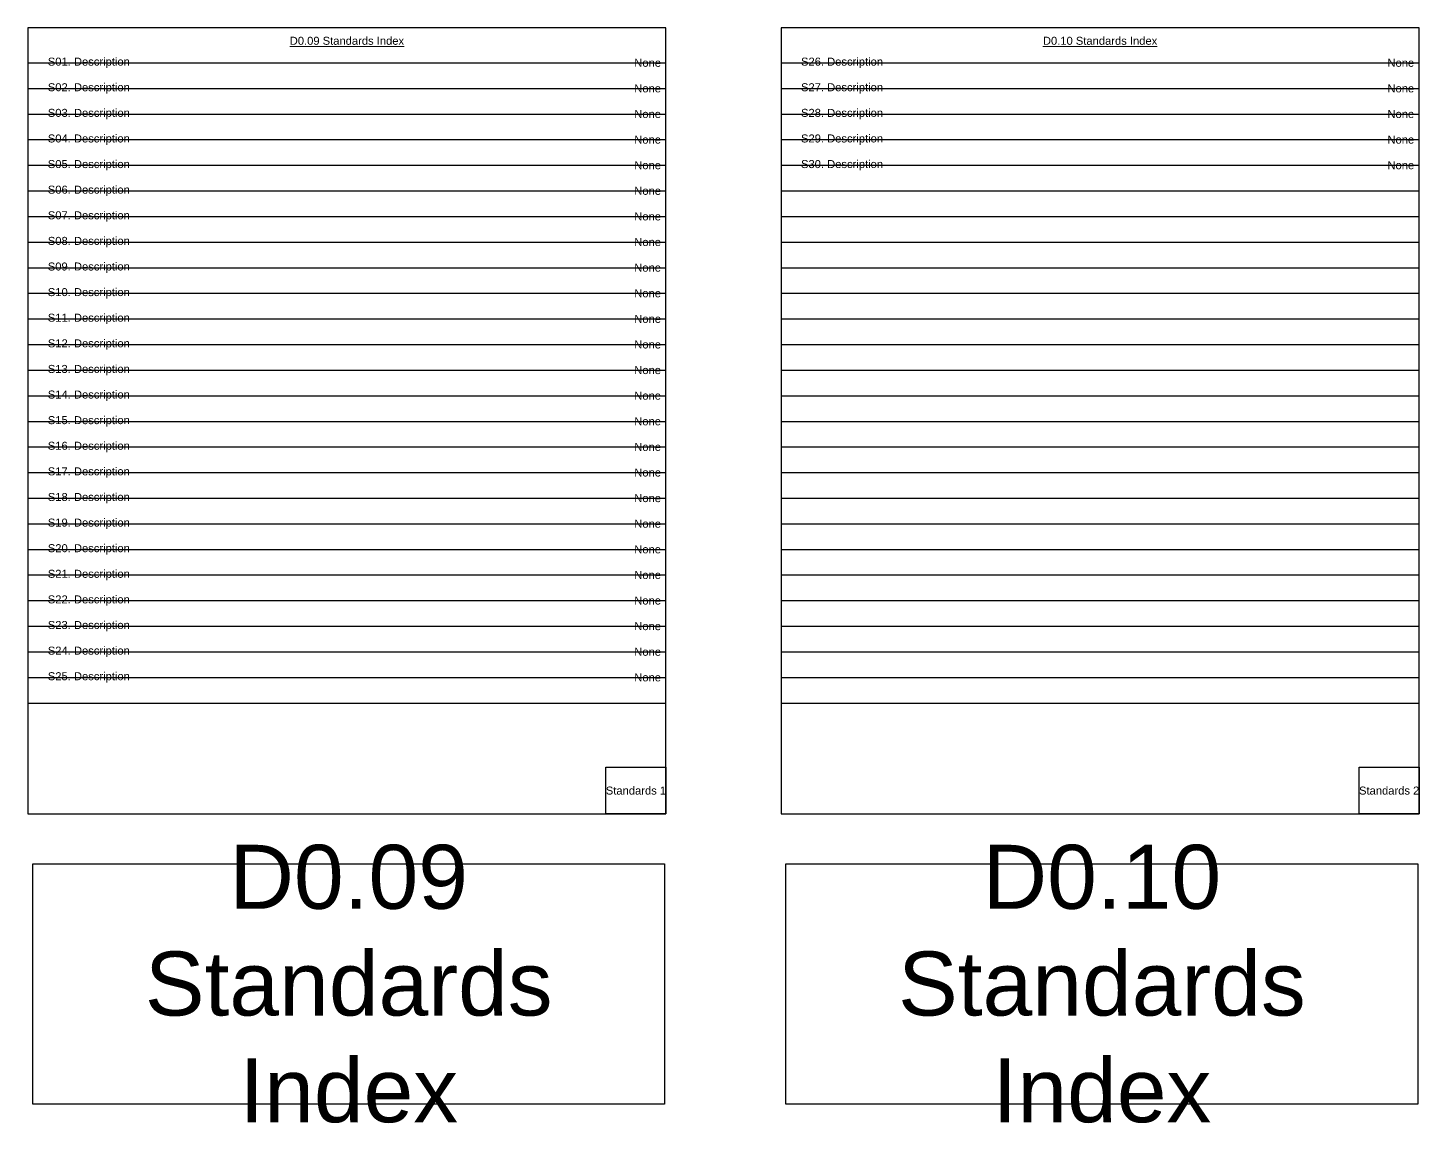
# Model space of a CAD drawing. Header units: inches. Extents: x -257 to 21868, y -296 to 108.
# Drawn here: x -216.8 to -147.3, y -261 to -206.3 of the extents above; entities that cross this region are included whole.
import ezdxf

# ---------------------------------------------------------------- set-up
doc = ezdxf.new("R2010")
doc.units = ezdxf.units.IN
doc.header["$MEASUREMENT"] = 0
doc.layers.add('NSE-Border', color=156, linetype='Continuous', plot=False)
doc.layers.add('NSE-Construction', color=86, linetype='Continuous', plot=False)
doc.layers.add('NSE-Title', color=51, linetype='Continuous', lineweight=9)
doc.styles.add('Anno - NSSM - Standard', font='arial.ttf', dxfattribs={"height": 0.1})

msp = doc.modelspace()

# ---------------------------------------------------------------- linework, layer by layer
at = {"layer": 'NSE-Border'}
for points in [[(-216.84825, -245.54298), (-184.94828, -245.54298), (-184.94828, -206.25), (-216.84825, -206.25)], [(-179.19882, -245.54298), (-147.29885, -245.54298), (-147.29885, -206.25), (-179.19882, -206.25)]]:
    msp.add_lwpolyline(points, close=True, dxfattribs=at)
at = {"layer": 'NSE-Border', "ltscale": 0.0625}
for points in [[(-216.84825, -240), (-184.94828, -240), (-184.94828, -206.25), (-216.84825, -206.25)], [(-179.19882, -240), (-147.29885, -240), (-147.29885, -206.25), (-179.19882, -206.25)], [(-187.94828, -243.2133), (-184.94828, -243.2133), (-184.94828, -245.54298), (-187.94828, -245.54298)], [(-150.29885, -243.2133), (-147.29885, -243.2133), (-147.29885, -245.54298), (-150.29885, -245.54298)], [(-216.5992, -248.04298), (-185.01934, -248.04298), (-185.01934, -260.04298), (-216.5992, -260.04298)], [(-178.94977, -248.04298), (-147.36992, -248.04298), (-147.36992, -260.04298), (-178.94977, -260.04298)]]:
    msp.add_lwpolyline(points, close=True, dxfattribs=at)
at = {"layer": 'NSE-Construction'}
for p, q in [((-216.84825, -208), (-184.94828, -208)), ((-179.19882, -208), (-147.29885, -208)), ((-216.84825, -209.28), (-184.94828, -209.28)), ((-179.19882, -209.28), (-147.29885, -209.28)), ((-216.84825, -210.56), (-184.94828, -210.56)), ((-179.19882, -210.56), (-147.29885, -210.56)), ((-216.84825, -211.84), (-184.94828, -211.84)), ((-179.19882, -211.84), (-147.29885, -211.84)), ((-216.84825, -213.12), (-184.94828, -213.12)), ((-179.19882, -213.12), (-147.29885, -213.12)), ((-216.84825, -214.4), (-184.94828, -214.4)), ((-179.19882, -214.4), (-147.29885, -214.4)), ((-216.84825, -215.68), (-184.94828, -215.68)), ((-179.19882, -215.68), (-147.29885, -215.68)), ((-216.84825, -216.96), (-184.94828, -216.96)), ((-179.19882, -216.96), (-147.29885, -216.96)), ((-216.84825, -218.24), (-184.94828, -218.24)), ((-179.19882, -218.24), (-147.29885, -218.24)), ((-216.84825, -219.52), (-184.94828, -219.52)), ((-179.19882, -219.52), (-147.29885, -219.52)), ((-216.84825, -220.8), (-184.94828, -220.8)), ((-179.19882, -220.8), (-147.29885, -220.8)), ((-216.84825, -222.08), (-184.94828, -222.08)), ((-179.19882, -222.08), (-147.29885, -222.08)), ((-216.84825, -223.36), (-184.94828, -223.36)), ((-179.19882, -223.36), (-147.29885, -223.36)), ((-216.84825, -224.64), (-184.94828, -224.64)), ((-179.19882, -224.64), (-147.29885, -224.64)), ((-216.84825, -225.92), (-184.94828, -225.92)), ((-179.19882, -225.92), (-147.29885, -225.92)), ((-216.84825, -227.2), (-184.94828, -227.2)), ((-179.19882, -227.2), (-147.29885, -227.2)), ((-216.84825, -228.48), (-184.94828, -228.48)), ((-179.19882, -228.48), (-147.29885, -228.48)), ((-216.84825, -229.76), (-184.94828, -229.76)), ((-179.19882, -229.76), (-147.29885, -229.76)), ((-216.84825, -231.04), (-184.94828, -231.04)), ((-179.19882, -231.04), (-147.29885, -231.04)), ((-216.84825, -232.32), (-184.94828, -232.32)), ((-179.19882, -232.32), (-147.29885, -232.32)), ((-216.84825, -233.6), (-184.94828, -233.6)), ((-179.19882, -233.6), (-147.29885, -233.6)), ((-216.84825, -234.88), (-184.94828, -234.88)), ((-179.19882, -234.88), (-147.29885, -234.88)), ((-216.84825, -236.16), (-184.94828, -236.16)), ((-179.19882, -236.16), (-147.29885, -236.16)), ((-216.84825, -237.44), (-184.94828, -237.44)), ((-179.19882, -237.44), (-147.29885, -237.44)), ((-216.84825, -238.72), (-184.94828, -238.72)), ((-179.19882, -238.72), (-147.29885, -238.72))]:
    msp.add_line(p, q, dxfattribs=at)

# ---------------------------------------------------------------- texts
at = {"layer": 'NSE-Title', "style": 'Anno - NSSM - Standard'}
for s, insert, char_height, width, attachment_point in [('{\\LD0.09 Standards Index}', (-200.89827, -206.9), 0.4, 32.1105182, 5), ('{\\LD0.10 Standards Index}', (-163.24884, -206.9), 0.4, 32.1105182, 5), ('S01. Description^I^I^I', (-215.84825, -208), 0.4, 29, 4), ('None', (-185.19828, -208), 0.4, 31.6499699, 6), ('S26. Description^I^I^I', (-178.19882, -208), 0.4, 29, 4), ('None', (-147.54885, -208), 0.4, 31.6499699, 6), ('S02. Description^I^I^I', (-215.84825, -209.28), 0.4, 29, 4), ('None', (-185.19828, -209.28), 0.4, 31.6499699, 6), ('S27. Description^I^I^I', (-178.19882, -209.28), 0.4, 29, 4), ('None', (-147.54885, -209.28), 0.4, 31.6499699, 6), ('S03. Description^I^I^I', (-215.84825, -210.56), 0.4, 29, 4), ('None', (-185.19828, -210.56), 0.4, 31.6499699, 6), ('S28. Description^I^I^I', (-178.19882, -210.56), 0.4, 29, 4), ('None', (-147.54885, -210.56), 0.4, 31.6499699, 6), ('S04. Description^I^I^I', (-215.84825, -211.84), 0.4, 29, 4), ('None', (-185.19828, -211.84), 0.4, 31.6499699, 6), ('S29. Description^I^I^I', (-178.19882, -211.84), 0.4, 29, 4), ('None', (-147.54885, -211.84), 0.4, 31.6499699, 6), ('S05. Description^I^I^I', (-215.84825, -213.12), 0.4, 29, 4), ('None', (-185.19828, -213.12), 0.4, 31.6499699, 6), ('S30. Description^I^I^I', (-178.19882, -213.12), 0.4, 29, 4), ('None', (-147.54885, -213.12), 0.4, 31.6499699, 6), ('S06. Description^I^I^I', (-215.84825, -214.4), 0.4, 29, 4), ('None', (-185.19828, -214.4), 0.4, 31.6499699, 6), ('S07. Description^I^I^I', (-215.84825, -215.68), 0.4, 29, 4), ('None', (-185.19828, -215.68), 0.4, 31.6499699, 6), ('S08. Description^I^I^I', (-215.84825, -216.96), 0.4, 29, 4), ('None', (-185.19828, -216.96), 0.4, 31.6499699, 6), ('S09. Description^I^I^I', (-215.84825, -218.24), 0.4, 29, 4), ('None', (-185.19828, -218.24), 0.4, 31.6499699, 6), ('S10. Description^I^I^I', (-215.84825, -219.52), 0.4, 29, 4), ('None', (-185.19828, -219.52), 0.4, 31.6499699, 6), ('S11. Description^I^I^I', (-215.84825, -220.8), 0.4, 29, 4), ('None', (-185.19828, -220.8), 0.4, 31.6499699, 6), ('S12. Description^I^I^I', (-215.84825, -222.08), 0.4, 29, 4), ('None', (-185.19828, -222.08), 0.4, 31.6499699, 6), ('S13. Description^I^I^I', (-215.84825, -223.36), 0.4, 29, 4), ('None', (-185.19828, -223.36), 0.4, 31.6499699, 6), ('S14. Description^I^I^I', (-215.84825, -224.64), 0.4, 29, 4), ('None', (-185.19828, -224.64), 0.4, 31.6499699, 6), ('S15. Description^I^I^I', (-215.84825, -225.92), 0.4, 29, 4), ('None', (-185.19828, -225.92), 0.4, 31.6499699, 6), ('S16. Description^I^I^I', (-215.84825, -227.2), 0.4, 29, 4), ('None', (-185.19828, -227.2), 0.4, 31.6499699, 6), ('S17. Description^I^I^I', (-215.84825, -228.48), 0.4, 29, 4), ('None', (-185.19828, -228.48), 0.4, 31.6499699, 6), ('S18. Description^I^I^I', (-215.84825, -229.76), 0.4, 29, 4), ('None', (-185.19828, -229.76), 0.4, 31.6499699, 6), ('S19. Description^I^I^I', (-215.84825, -231.04), 0.4, 29, 4), ('None', (-185.19828, -231.04), 0.4, 31.6499699, 6), ('S20. Description^I^I^I', (-215.84825, -232.32), 0.4, 29, 4), ('None', (-185.19828, -232.32), 0.4, 31.6499699, 6), ('S21. Description^I^I^I', (-215.84825, -233.6), 0.4, 29, 4), ('None', (-185.19828, -233.6), 0.4, 31.6499699, 6), ('S22. Description^I^I^I', (-215.84825, -234.88), 0.4, 29, 4), ('None', (-185.19828, -234.88), 0.4, 31.6499699, 6), ('S23. Description^I^I^I', (-215.84825, -236.16), 0.4, 29, 4), ('None', (-185.19828, -236.16), 0.4, 31.6499699, 6), ('S24. Description^I^I^I', (-215.84825, -237.44), 0.4, 29, 4), ('None', (-185.19828, -237.44), 0.4, 31.6499699, 6), ('S25. Description^I^I^I', (-215.84825, -238.72), 0.4, 29, 4), ('None', (-185.19828, -238.72), 0.4, 31.6499699, 6), ('Standards 1', (-186.44828, -244.37814), 0.4, 3, 5), ('Standards 2', (-148.79885, -244.37814), 0.4, 3, 5), ('D0.09 Standards Index', (-200.80927, -254.04298), 3.2, 31.5798549, 5), ('D0.10 Standards Index', (-163.15984, -254.04298), 3.2, 31.5798549, 5)]:
    msp.add_mtext(s, dxfattribs=dict(at, insert=insert, char_height=char_height, width=width, attachment_point=attachment_point))

doc.saveas('drawing.dxf')
